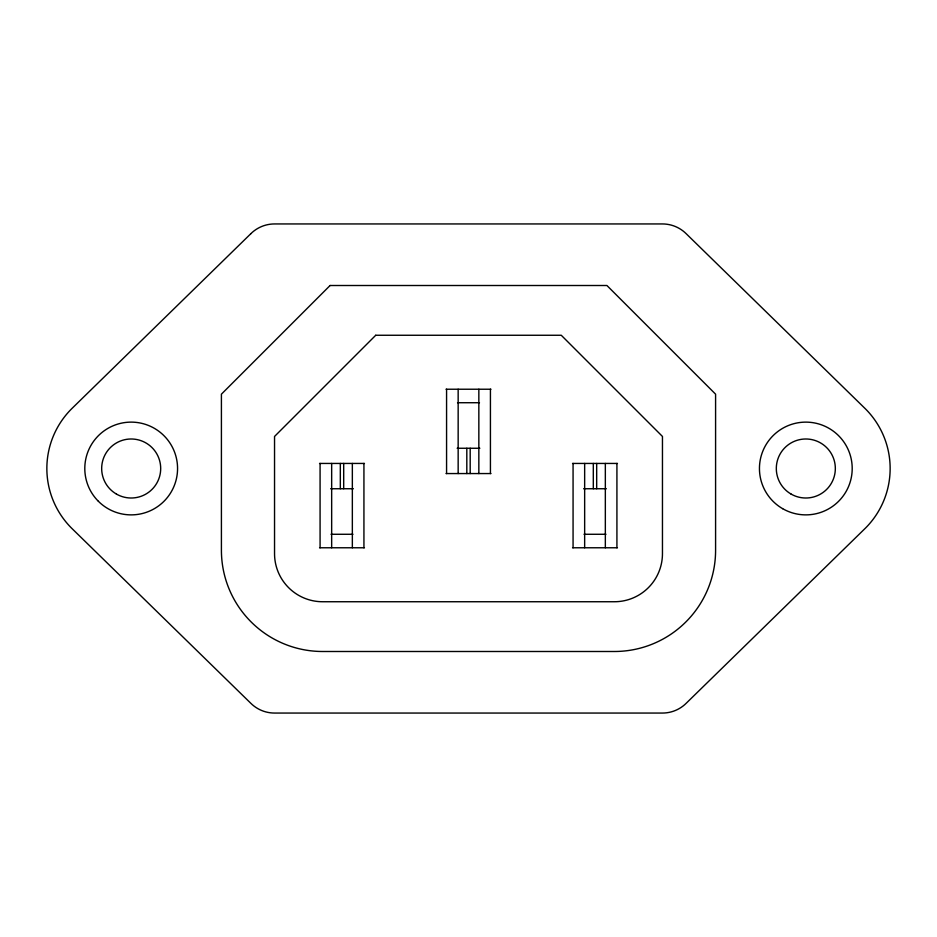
<?xml version="1.0" encoding="UTF-8"?>
<svg xmlns="http://www.w3.org/2000/svg" width="937" height="937" viewBox="0 0 937 937"><rect width="100%" height="100%" fill="white"/><g stroke="black" fill="none" stroke-linecap="round" stroke-linejoin="round"><path stroke-width="1.41" d="M458.158 473.56L458.158 389.23M466.813 473.56L466.813 448.261M470.187 473.56L470.187 448.261M478.842 473.56L478.842 389.23M446.047 389.23L490.953 389.23M457.537 402.723L479.463 402.723M457.151 448.261L479.849 448.261M319.552 463.44L364.458 463.44M572.542 463.44L617.448 463.44M446.047 473.56L490.953 473.56M330.656 488.739L353.354 488.739M583.646 488.739L606.344 488.739M331.042 534.277L352.968 534.277M584.032 534.277L605.958 534.277M319.552 547.77L364.458 547.77M572.542 547.77L617.448 547.77M616.921 463.44L616.921 547.77M605.337 463.44L605.337 547.77M596.682 463.44L596.682 488.739M593.308 463.44L593.308 488.739M584.653 463.44L584.653 547.77M573.069 463.44L573.069 547.77M490.426 389.23L490.426 473.56M446.574 389.23L446.574 473.56M363.931 463.44L363.931 547.77M352.347 463.44L352.347 547.77M343.692 463.44L343.692 488.739M340.318 463.44L340.318 488.739M331.663 463.44L331.663 547.77M320.079 463.44L320.079 547.77M330.082 285.504L221.413 394.172L221.413 550.3A101.196 101.196 0 0 0 322.609 651.496L614.391 651.496A101.196 101.196 0 0 0 715.587 550.3L715.587 394.172L606.918 285.504L330.082 285.504M375.737 335.259L274.541 436.455L274.541 553.673A48.068 48.068 0 0 0 322.609 601.741L614.391 601.741A48.068 48.068 0 0 0 662.459 553.673L662.459 436.455L561.263 335.259L375.737 335.259M250.694 233.828L71.552 408.872A84.33 84.33 0 0 0 71.552 528.128L250.694 703.172A33.732 33.732 0 0 0 274.541 713.057L662.459 713.057A33.732 33.732 0 0 0 686.306 703.172L865.448 528.128A84.33 84.33 0 0 0 865.448 408.872L686.306 233.828A33.732 33.732 0 0 0 662.459 223.943L274.541 223.943A33.732 33.732 0 0 0 250.694 233.828M782.629 508.662A46.381 46.381 0 0 0 852.202 468.5A46.381 46.381 0 0 0 782.629 428.338A46.381 46.381 0 0 0 782.629 508.662M791.062 494.057A29.515 29.515 0 0 0 835.336 468.5A29.515 29.515 0 0 0 791.062 442.943A29.515 29.515 0 0 0 791.062 494.057M98.385 501.295A46.381 46.381 0 0 0 175.98 480.505A46.381 46.381 0 0 0 119.175 423.7A46.381 46.381 0 0 0 98.385 501.295M116.422 494.057A29.515 29.515 0 0 0 160.695 468.5A29.515 29.515 0 0 0 116.422 442.943A29.515 29.515 0 0 0 116.422 494.057"/></g></svg>
